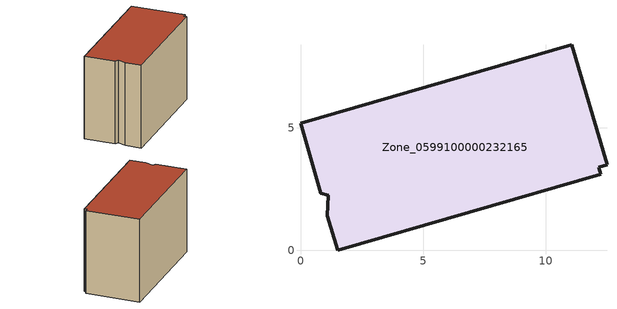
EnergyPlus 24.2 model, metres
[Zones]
Zone_0599100000232165
 floor ground (C_G): 1.1,1.42 1.14,2.25 0.83,2.34 0,5.18 11.06,8.38 12.49,3.49 12.16,3.39 12.24,3.11 1.51,0 z0
 wall outside (C_F): 12.49,3.49 11.06,8.38 0,5.18 0.83,2.34 1.14,2.25 1.1,1.42 1.51,0 12.24,3.11 12.16,3.39 12.49,3.49 z0:8.02
 roof outside (C_R): 1.14,2.25 1.1,1.42 1.51,0 12.24,3.11 12.16,3.39 12.49,3.49 11.06,8.38 0,5.18 0.83,2.34 z8.02
[BUILDING]
Pand.0599100000232165: North Axis=0; Terrain=City; Loads Convergence Tolerance Value=0.04; Temperature Convergence Tolerance Value=0.4; Solar Distribution=FullExterior; Maximum Number of Warmup Days=25; Minimum Number of Warmup Days=1
[Site:Location]
Rotterdam.The.Hague.AP_ZH_NLD Design_Conditions: Latitude=51.96; Longitude=4.45; Time Zone=1; Elevation=-4.5
[SITE:GROUNDTEMPERATURE:BUILDINGSURFACE]
18, 18, 18, 18, 18, 18, 18, 18, 18, 18, 18, 18
[MATERIAL] Thermal Absorptance=0.9; Solar Absorptance=0.7; Visible Absorptance=0.7
Name | Roughness | Thickness | Conductivity | Density | Specific Heat
G.TI.1975-1991 | MediumSmooth | 0.15 | 0.288461 | 540 | 1210
F.TI.1975-1991 | Rough | 0.3 | 0.230769 | 1920 | 840
R.TI.1975-1991 | MediumRough | 0.2 | 0.153846 | 1500 | 1000
[CONSTRUCTION]
C_G: G.TI.1975-1991
C_F: F.TI.1975-1991
C_R: R.TI.1975-1991
[ZONE]
Zone_0599100000232165: Type=1; Multiplier=1; Ceiling Height=Autocalculate; Volume=Autocalculate; Floor Area=autocalculate; Part of Total Floor Area=Yes
[ZONEINFILTRATION:DESIGNFLOWRATE]
Infil_Zone_0599100000232165: Zone or ZoneList or Space or SpaceList=Zone_0599100000232165; Schedule=AlwaysOn; Design Flow Rate Calculation Method=Flow/Area; Flow Rate per Floor Area=0.003; Constant Term Coefficient=1; Temperature Term Coefficient=0; Velocity Term Coefficient=0; Velocity Squared Term Coefficient=0
[HVACTEMPLATE:ZONE:IDEALLOADSAIRSYSTEM]
Zone_0599100000232165: Maximum Heating Supply Air Temperature=50; Minimum Cooling Supply Air Temperature=13; Maximum Heating Supply Air Humidity Ratio=0.0156; Minimum Cooling Supply Air Humidity Ratio=0.0077; Heating Limit=NoLimit; Cooling Limit=NoLimit; Dehumidification Control Type=ConstantSensibleHeatRatio; Cooling Sensible Heat Ratio=0.7; Dehumidification Setpoint=60; Humidification Control Type=None; Humidification Setpoint=30; Outdoor Air Method=None; Outdoor Air Flow Rate per Person=0.00944; Outdoor Air Flow Rate per Zone Floor Area=0; Outdoor Air Flow Rate per Zone=0; Demand Controlled Ventilation Type=None; Outdoor Air Economizer Type=NoEconomizer; Heat Recovery Type=None; Sensible Heat Recovery Effectiveness=0.7; Latent Heat Recovery Effectiveness=0.65
[ZONECONTROL:THERMOSTAT]
ThermostatControl_Zone_0599100000232165: Zone or ZoneList=Zone_0599100000232165; Control Type Schedule=DualSetpointControlType; Control 1=Thermostat_Zone_0599100000232165; Temperature Difference Between Cutout And Setpoint=0
[THERMOSTATSETPOINT:DUALSETPOINT]
Thermostat_Zone_0599100000232165: Heating Setpoint Temperature Schedule=HeatingSetpoint_Zone_0599100000232165; Cooling Setpoint Temperature Schedule=CoolingSetpoint_Zone_0599100000232165
[SCHEDULE:COMPACT]
HeatingSetpoint_Zone_0599100000232165: Through: 12/31, For: AllDays, Until: 24:00, 21
CoolingSetpoint_Zone_0599100000232165: Through: 12/31, For: AllDays, Until: 24:00, 24
DualSetpointControlType: Through: 12/31, For: AllDays, Until: 24:00, 4
AlwaysOn: Through: 12/31, For: AllDays, Until: 24:00, 1
